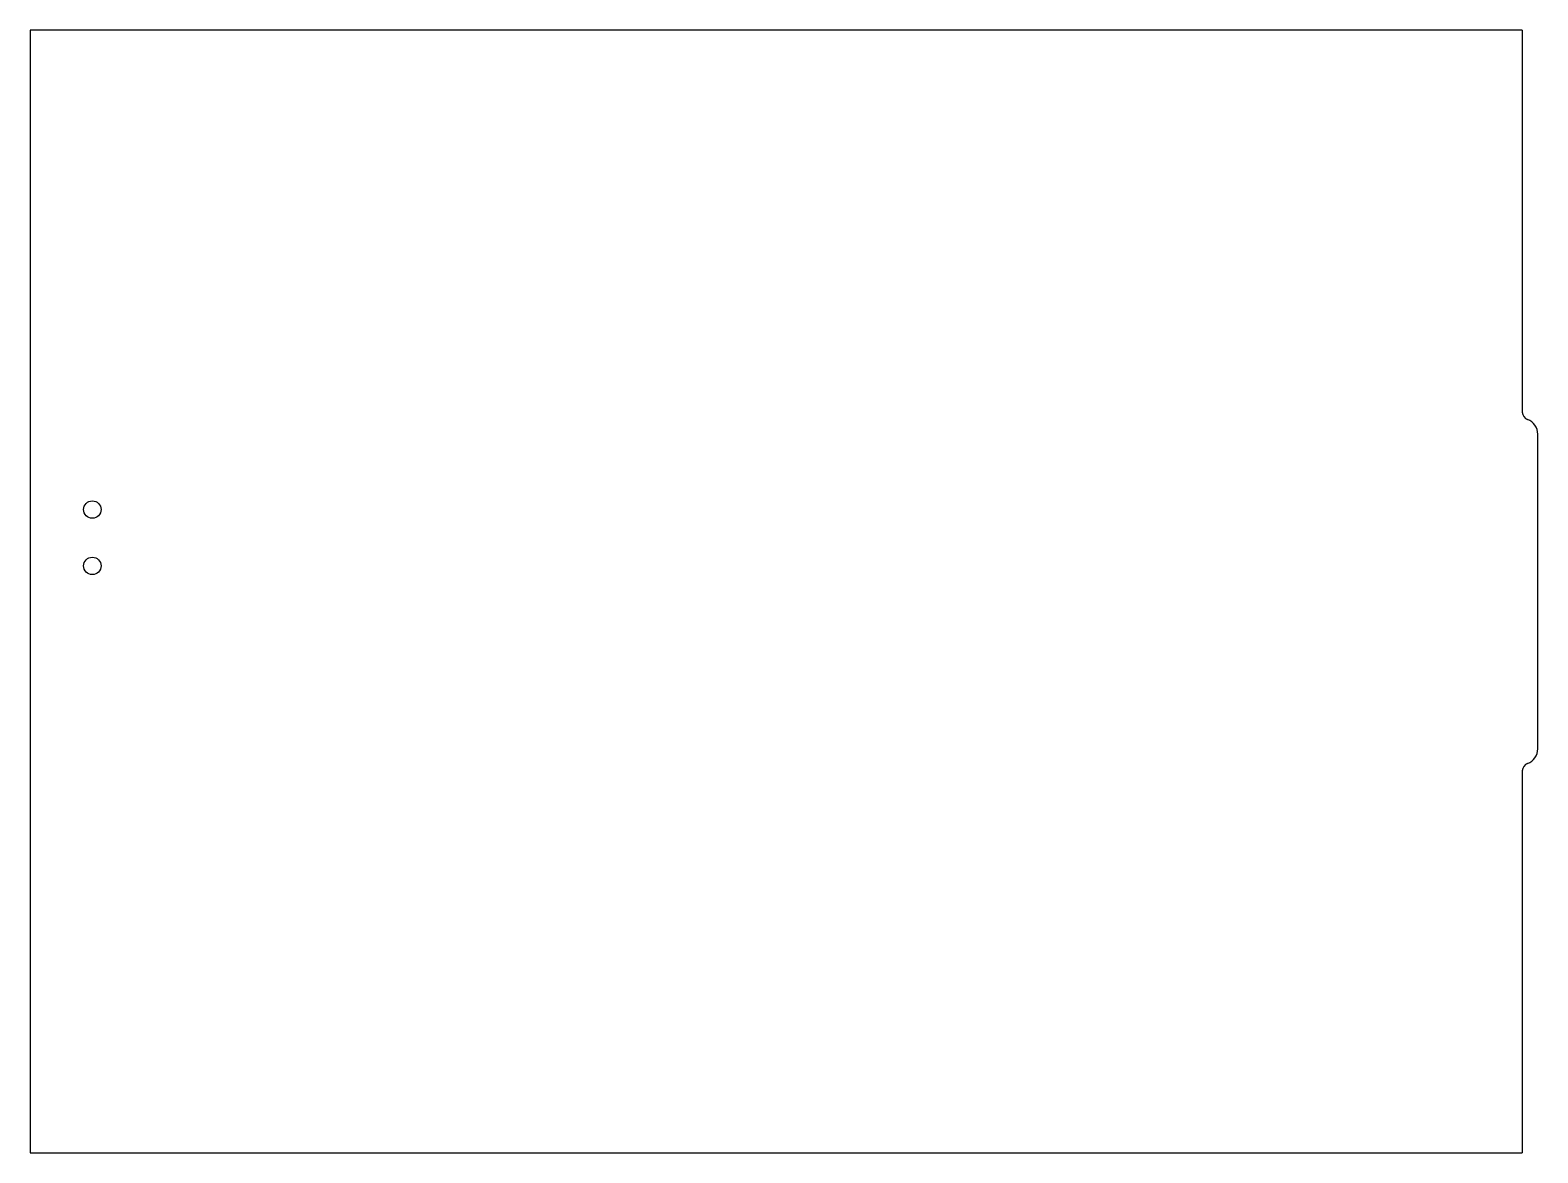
# Model space of a CAD drawing. Header units: millimetres. Extents: x -194 to 194, y -144 to 144.
import ezdxf

# ---------------------------------------------------------------- set-up
doc = ezdxf.new("R2010")
doc.units = ezdxf.units.MM

msp = doc.modelspace()

# ---------------------------------------------------------------- linework, layer by layer
at = {"color": 7, "linetype": 'Continuous', "lineweight": 25}
for p, q in [((-194, 144.5), (-194, -144.5)), ((190, 144.5), (-194, 144.5)), ((190, 144.5), (190, 46.16)), ((194, -40.5), (194, 40.5)), ((190, -46.16), (190, -144.5)), ((-194, -144.5), (190, -144.5))]:
    msp.add_line(p, q, dxfattribs=at)
for centre in [(-178, 21.09), (-178, 6.59)]:
    msp.add_circle(centre, 2.25, dxfattribs=at)
for centre, radius, start, end in [((192, 46.16), 2, 180, 250.5288), ((190, 40.5), 4, 0, 70.5288), ((190, -40.5), 4, 289.4712, 0), ((192, -46.16), 2, 109.4712, 180)]:
    msp.add_arc(centre, radius, start, end, dxfattribs=at)

doc.saveas('drawing.dxf')
